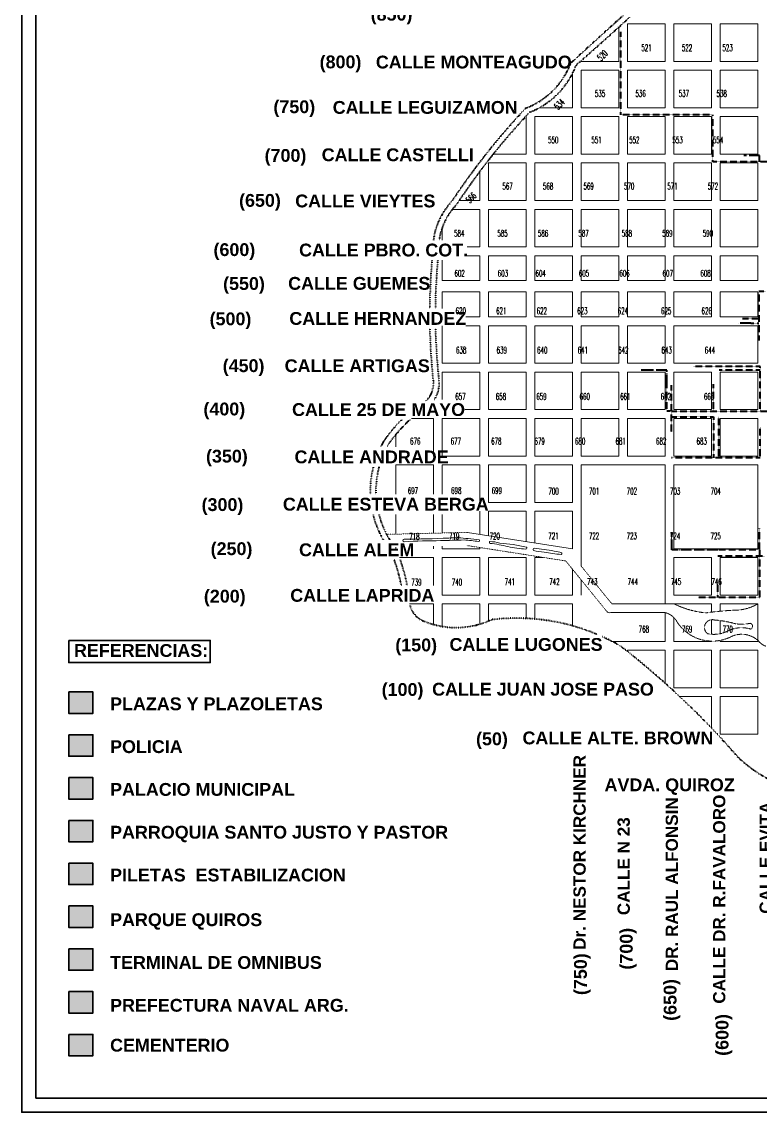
# Model space of a CAD drawing. Header units: millimetres. Extents: x 35648 to 65438, y -2675 to 1559.
# Drawn here: x 59615 to 61304, y -2675 to -182 of the extents above; entities that cross this region are included whole.
import ezdxf

# ---------------------------------------------------------------- set-up
doc = ezdxf.new("R2010")
doc.units = ezdxf.units.MM
doc.header["$MEASUREMENT"] = 0
for name, pattern in [('ACAD_ISO04W100', [30, 24, -3, 0, -3]), ('DOT', [0.25, 0, -0.25]), ('HIDDEN', [0.375, 0.25, -0.125]), ('TRAZOS2', [9.525, 6.35, -3.175])]:
    doc.linetypes.add(name, pattern=pattern)
for name, color, linetype, lineweight in [('AGUA 2006', 21, 'Continuous', 35), ('GAS NUEVO 2016', 140, 'TRAZOS2', 40), ('GAS NUEVO 2017', 181, 'TRAZOS2', 40), ('GAS_1', 160, 'Continuous', 40), ('GAS_2', 84, 'Continuous', 40), ('GAS_NUEVO 2015', 234, 'TRAZOS2', 40), ('Manzanas', 7, 'Continuous', 13)]:
    doc.layers.add(name, color=color, linetype=linetype, lineweight=lineweight)
doc.layers.add('GAS_3', color=21, linetype='TRAZOS2', lineweight=40, true_color=0xffab57)
for name, color, linetype in [('NOMBRES DE CALLES', 7, 'Continuous'), ('Numeros de Manzanas', 7, 'Continuous'), ('Río y Arroyo', 7, 'Continuous')]:
    doc.layers.add(name, color=color, linetype=linetype)
doc.styles.add('ROMANS', font='romans', dxfattribs={"width": 0.5, "height": 50})
doc.styles.add('SANSSERIFBOLD', font='sasb____.pfb', dxfattribs={"height": 130})

msp = doc.modelspace()

# ---------------------------------------------------------------- hatches: boundary and pattern name
at = {"layer": 'AGUA 2006'}
for color, points in [(94, [(59722.3, -1714.4), (59722.3, -1763.3), (59777.8, -1763.3), (59777.8, -1714.4)]), (5, [(59722.3, -1861.2), (59777.8, -1861.2), (59777.8, -1812.3), (59722.3, -1812.3)]), (1, [(59722.3, -1910.1), (59722.3, -1959.1), (59777.8, -1959.1), (59777.8, -1910.1)]), (2, [(59722.3, -2008), (59722.3, -2056.9), (59777.8, -2056.9), (59777.8, -2008)]), (253, [(59777.8, -2105.9), (59722.3, -2105.9), (59722.3, -2154.8), (59777.8, -2154.8)]), (6, [(59777.8, -2203.7), (59722.3, -2203.7), (59722.3, -2252.7), (59777.8, -2252.7)]), (7, [(59777.8, -2301.6), (59722.3, -2301.6), (59722.3, -2350.5), (59777.8, -2350.5)]), (22, [(59777.8, -2399.5), (59722.3, -2399.5), (59722.3, -2448.4), (59777.8, -2448.4)]), (21, [(59777.8, -2497.3), (59722.3, -2497.3), (59722.3, -2546.3), (59777.8, -2546.3)])]:
    msp.add_hatch(color=color, dxfattribs=at).paths.add_polyline_path(points)

# ---------------------------------------------------------------- linework, layer by layer
at = {"layer": 'AGUA 2006', "color": 94}
for p in [(59646.9, 1514.1), (65407.6, -2642.8)]:
    msp.add_line(p, (59646.9, -2642.8), dxfattribs=at)
for points in [[(59614.9, 1559.1), (65438.2, 1559.1), (65438.2, -2675.2), (59614.9, -2675.2)], [(59722.3, -1596.4), (60046.1, -1596.4), (60046.1, -1647.2), (59722.3, -1647.2)], [(59722.3, -1714.4), (59777.8, -1714.4), (59777.8, -1763.3), (59722.3, -1763.3)]]:
    msp.add_lwpolyline(points, close=True, dxfattribs=at)
at = {"layer": 'AGUA 2006', "color": 5}
msp.add_lwpolyline([(59722.3, -1812.3), (59777.8, -1812.3), (59777.8, -1861.2), (59722.3, -1861.2)], close=True, dxfattribs=at)
msp.add_lwpolyline([(59722.3, -1812.3), (59777.8, -1812.3), (59777.8, -1861.2), (59722.3, -1861.2)], close=True, dxfattribs=at)
at = {"layer": 'AGUA 2006', "color": 1}
msp.add_lwpolyline([(59722.3, -1910.1), (59777.8, -1910.1), (59777.8, -1959.1), (59722.3, -1959.1)], close=True, dxfattribs=at)
msp.add_lwpolyline([(59722.3, -1910.1), (59777.8, -1910.1), (59777.8, -1959.1), (59722.3, -1959.1)], close=True, dxfattribs=at)
at = {"layer": 'AGUA 2006', "color": 2}
msp.add_lwpolyline([(59722.3, -2008), (59777.8, -2008), (59777.8, -2056.9), (59722.3, -2056.9)], close=True, dxfattribs=at)
msp.add_lwpolyline([(59722.3, -2008), (59777.8, -2008), (59777.8, -2056.9), (59722.3, -2056.9)], close=True, dxfattribs=at)
at = {"layer": 'AGUA 2006', "color": 253}
for points in [[(59722.3, -2105.9), (59777.8, -2105.9), (59777.8, -2154.8), (59722.3, -2154.8)], [(59722.3, -2301.6), (59777.8, -2301.6), (59777.8, -2350.5), (59722.3, -2350.5)], [(59722.3, -2399.5), (59777.8, -2399.5), (59777.8, -2448.4), (59722.3, -2448.4)]]:
    msp.add_lwpolyline(points, close=True, dxfattribs=at)
at = {"layer": 'AGUA 2006', "color": 6}
msp.add_lwpolyline([(59722.3, -2203.7), (59777.8, -2203.7), (59777.8, -2252.7), (59722.3, -2252.7)], close=True, dxfattribs=at)
at = {"layer": 'AGUA 2006', "color": 21}
msp.add_lwpolyline([(59722.3, -2497.3), (59777.8, -2497.3), (59777.8, -2546.3), (59722.3, -2546.3)], close=True, dxfattribs=at)
at = {"layer": 'GAS NUEVO 2016', "linetype": 'ACAD_ISO04W100', "lineweight": 40}
msp.add_line((61282.4, -871.3), (61255.2, -871.3), dxfattribs=at)
at = {"layer": 'GAS NUEVO 2017', "linetype": 'ACAD_ISO04W100', "lineweight": 40}
for p, q in [((61302.5, -487.4), (61266.9, -487.4)), ((61302.5, -502), (61302.5, -487.4)), ((61101.9, -1389.7), (61101.9, -1349.1))]:
    msp.add_line(p, q, dxfattribs=at)
at = {"layer": 'GAS_1', "color": 5, "linetype": 'HIDDEN', "lineweight": 40}
for p, q in [((61303.6, -1179.3), (61101.4, -1179.3)), ((61314.1, -1403.5), (61207, -1403.5))]:
    msp.add_line(p, q, dxfattribs=at)
at = {"layer": 'GAS_2', "color": 105, "linetype": 'HIDDEN', "lineweight": 40}
for p, q in [((60985.1, -394.5), (60985.1, -205.1)), ((61195.5, -394.5), (60985.1, -394.5)), ((61195.5, -502), (61195.5, -394.5)), ((61724.9, -502), (61195.5, -502)), ((61316.4, -798.4), (61301.2, -798.4))]:
    msp.add_line(p, q, dxfattribs=at)
at = {"layer": 'GAS_3', "color": 31, "linetype": 'HIDDEN', "lineweight": 40, "true_color": 0xffb366}
for p, q in [((61301.2, -798.4), (61301.2, -910.6)), ((61301.2, -860.8), (61263.5, -860.8)), ((61282.4, -871.3), (61301.2, -871.3)), ((61303.6, -970.4), (61151.2, -970.4)), ((61303.6, -1072.2), (61303.6, -970.4)), ((61303.6, -978.9), (61209.9, -978.9)), ((61090.3, -1072.2), (61090.3, -1012.8)), ((61101.4, -1119.9), (61101.4, -1012.5)), ((61197.2, -1072.2), (61197.2, -1010.2)), ((61101.4, -1072.2), (61090.3, -1072.2)), ((61101.4, -1072.2), (61408.9, -1072.2)), ((61101.4, -1085.1), (61197.2, -1085.1)), ((61197.2, -1085.1), (61197.2, -1179.3)), ((61209, -1179.3), (61209, -1085.1)), ((61303.6, -1179.3), (61303.6, -1108.8)), ((61302.6, -1389.7), (61302.6, -1340.3)), ((61302.6, -1389.7), (61207, -1389.7)), ((61302.6, -1389.7), (61302.6, -1498.5)), ((61207.4, -1498.5), (61207.4, -1467.9)), ((61302.6, -1498.5), (61162.6, -1498.5))]:
    msp.add_line(p, q, dxfattribs=at)
at = {"layer": 'GAS_3', "color": 31, "linetype": 'HIDDEN', "lineweight": -3, "true_color": 0xffb366}
for p, q in [((61296.4, -860.8), (61301.2, -860.8)), ((61300.4, -978.9), (61303.6, -978.9)), ((61106.6, -1085.1), (61101.4, -1085.1)), ((61209, -1174.8), (61209, -1179.3)), ((61207.4, -1492.9), (61207.4, -1498.5))]:
    msp.add_line(p, q, dxfattribs=at)
at = {"layer": 'GAS_NUEVO 2015', "linetype": 'ACAD_ISO04W100', "lineweight": 40}
for p, q in [((61040.3, -978.9), (61031.7, -978.9)), ((61090.3, -978.9), (61040.3, -978.9)), ((61090.3, -1012.8), (61090.3, -978.9)), ((61207, -1389.7), (61101.9, -1389.7))]:
    msp.add_line(p, q, dxfattribs=at)
at = {"layer": 'Manzanas'}
for p, q in [((60980.7, -194.1), (60980.7, -272.8)), ((61000.7, -186.8), (61086.7, -186.8)), ((61000.7, -186.8), (61000.7, -272.8)), ((61082.3, -186.8), (61086.7, -186.8)), ((61086.7, -186.8), (61086.7, -272.8)), ((61106.7, -186.8), (61106.7, -272.8)), ((61106.7, -186.8), (61192.7, -186.8)), ((61192.7, -186.8), (61192.7, -272.8)), ((61212.7, -186.8), (61298.7, -186.8)), ((61212.7, -186.8), (61212.7, -272.8)), ((61298.7, -186.8), (61298.7, -272.8)), ((60894.7, -272.8), (60980.7, -272.8)), ((61000.7, -272.8), (61086.7, -272.8)), ((61106.7, -272.8), (61192.7, -272.8)), ((61212.7, -272.8), (61298.7, -272.8)), ((60894.7, -292.8), (60894.7, -378.8)), ((60894.7, -292.8), (60980.7, -292.8)), ((60974.1, -292.8), (60980.7, -292.8)), ((60980.7, -292.8), (60980.7, -378.8)), ((61000.7, -292.8), (61086.7, -292.8)), ((61000.7, -292.8), (61000.7, -378.8)), ((61086.7, -292.8), (61086.7, -378.8)), ((61106.7, -292.8), (61106.7, -378.8)), ((61106.7, -292.8), (61192.7, -292.8)), ((61192.7, -292.8), (61192.7, -378.8)), ((61212.7, -292.8), (61212.7, -378.8)), ((61212.7, -292.8), (61298.7, -292.8)), ((61298.7, -292.8), (61298.7, -378.8)), ((60874.7, -300.2), (60874.7, -378.8)), ((60768.7, -398.8), (60768.7, -484.8)), ((60788.7, -398.8), (60788.7, -484.8)), ((60788.7, -398.8), (60874.7, -398.8)), ((60798.1, -378.8), (60874.7, -378.8)), ((60874.7, -398.8), (60874.7, -484.8)), ((60894.7, -378.8), (60980.7, -378.8)), ((60894.7, -398.8), (60894.7, -484.8)), ((60894.7, -398.8), (60980.7, -398.8)), ((60908.1, -378.8), (60980.7, -378.8)), ((60980.7, -398.8), (60980.7, -484.8)), ((61000.7, -378.8), (61086.7, -378.8)), ((61000.7, -398.8), (61086.7, -398.8)), ((61000.7, -398.8), (61000.7, -484.8)), ((61086.7, -398.8), (61086.7, -484.8)), ((61106.7, -378.8), (61192.7, -378.8)), ((61106.7, -398.8), (61106.7, -484.8)), ((61106.7, -398.8), (61192.7, -398.8)), ((61192.7, -398.8), (61192.7, -484.8)), ((61212.7, -378.8), (61298.7, -378.8)), ((61212.7, -398.8), (61298.7, -398.8)), ((61212.7, -398.8), (61212.7, -484.8)), ((61298.7, -398.8), (61298.7, -484.8)), ((60874.7, -425.6), (60874.7, -484.8)), ((60693.3, -484.8), (60768.7, -484.8)), ((60788.7, -484.8), (60874.7, -484.8)), ((60815.5, -484.8), (60874.7, -484.8)), ((60894.7, -484.8), (60980.7, -484.8)), ((61000.7, -484.8), (61086.7, -484.8)), ((61106.7, -484.8), (61192.7, -484.8)), ((61212.7, -484.8), (61298.7, -484.8)), ((60682.7, -504.8), (60682.7, -590.8)), ((60682.7, -504.8), (60768.7, -504.8)), ((60768.7, -504.8), (60768.7, -590.8)), ((60788.7, -504.8), (60788.7, -590.8)), ((60788.7, -504.8), (60874.7, -504.8)), ((60874.7, -504.8), (60874.7, -590.8)), ((60894.7, -504.8), (60894.7, -590.8)), ((60894.7, -504.8), (60980.7, -504.8)), ((60980.7, -504.8), (60980.7, -590.8)), ((61000.7, -504.8), (61000.7, -590.8)), ((61000.7, -504.8), (61086.7, -504.8)), ((61086.7, -504.8), (61086.7, -590.8)), ((61106.7, -504.8), (61106.7, -590.8)), ((61106.7, -504.8), (61192.7, -504.8)), ((61192.7, -504.8), (61192.7, -590.8)), ((61212.7, -504.8), (61212.7, -590.8)), ((61212.7, -504.8), (61298.7, -504.8)), ((61298.7, -504.8), (61298.7, -590.8)), ((60662.7, -524.1), (60662.7, -590.8)), ((60682.7, -561.2), (60682.7, -590.8)), ((60615.3, -590.8), (60662.7, -590.8)), ((60682.7, -590.8), (60768.7, -590.8)), ((60788.7, -590.8), (60874.7, -590.8)), ((60894.7, -590.8), (60980.7, -590.8)), ((61000.7, -590.8), (61086.7, -590.8)), ((61106.7, -590.8), (61192.7, -590.8)), ((61212.7, -590.8), (61298.7, -590.8)), ((60600, -610.8), (60662.7, -610.8)), ((60662.7, -610.8), (60662.7, -696.8)), ((60682.7, -610.8), (60768.7, -610.8)), ((60682.7, -610.8), (60682.7, -696.8)), ((60768.7, -610.8), (60768.7, -696.8)), ((60788.7, -610.8), (60788.7, -696.8)), ((60788.7, -610.8), (60874.7, -610.8)), ((60874.7, -610.8), (60874.7, -696.8)), ((60894.7, -610.8), (60894.7, -696.8)), ((60894.7, -610.8), (60980.7, -610.8)), ((60980.7, -610.8), (60980.7, -696.8)), ((61000.7, -610.8), (61086.7, -610.8)), ((61000.7, -610.8), (61000.7, -696.8)), ((61086.7, -610.8), (61086.7, -696.8)), ((61106.7, -610.8), (61106.7, -696.8)), ((61106.7, -610.8), (61192.7, -610.8)), ((61192.7, -610.8), (61192.7, -696.8)), ((61212.7, -610.8), (61298.7, -610.8)), ((61212.7, -610.8), (61212.7, -696.8)), ((61298.7, -610.8), (61298.7, -696.8)), ((60576.7, -652.5), (60576.7, -681.1)), ((60634, -696.8), (60662.7, -696.8)), ((60682.7, -696.8), (60768.7, -696.8)), ((60788.7, -696.8), (60874.7, -696.8)), ((60894.7, -696.8), (60980.7, -696.8)), ((61000.7, -696.8), (61086.7, -696.8)), ((61106.7, -696.8), (61192.7, -696.8)), ((61212.7, -696.8), (61298.7, -696.8)), ((60634, -716.8), (60662.7, -716.8)), ((60662.7, -716.8), (60662.7, -773.8)), ((60682.7, -716.8), (60768.7, -716.8)), ((60682.7, -716.8), (60682.7, -773.8)), ((60768.7, -716.8), (60768.7, -773.8)), ((60788.7, -716.8), (60874.7, -716.8)), ((60788.7, -716.8), (60788.7, -773.8)), ((60874.7, -716.8), (60874.7, -773.8)), ((60894.7, -716.8), (60894.7, -773.8)), ((60894.7, -716.8), (60980.7, -716.8)), ((60980.7, -716.8), (60980.7, -773.8)), ((61000.7, -716.8), (61086.7, -716.8)), ((61000.7, -716.8), (61000.7, -773.8)), ((61086.7, -716.8), (61086.7, -773.8)), ((61106.7, -716.8), (61192.7, -716.8)), ((61106.7, -716.8), (61106.7, -773.8)), ((61192.7, -716.8), (61192.7, -773.8)), ((61212.7, -716.8), (61298.7, -716.8)), ((61212.7, -716.8), (61212.7, -773.8)), ((61298.7, -716.8), (61298.7, -773.8)), ((60576.7, -727.1), (60576.7, -773.8)), ((60576.7, -773.8), (60662.7, -773.8)), ((60682.7, -773.8), (60768.7, -773.8)), ((60788.7, -773.8), (60874.7, -773.8)), ((60894.7, -773.8), (60980.7, -773.8)), ((61000.7, -773.8), (61086.7, -773.8)), ((61106.7, -773.8), (61192.7, -773.8)), ((61212.7, -773.8), (61298.7, -773.8)), ((60576.7, -799.8), (60662.7, -799.8)), ((60576.7, -799.8), (60576.7, -837.4)), ((60662.7, -799.8), (60662.7, -856.8)), ((60682.7, -799.8), (60768.7, -799.8)), ((60682.7, -799.8), (60682.7, -856.8)), ((60768.7, -799.8), (60768.7, -856.8)), ((60788.7, -799.8), (60788.7, -856.8)), ((60788.7, -799.8), (60874.7, -799.8)), ((60874.7, -799.8), (60874.7, -856.8)), ((60894.7, -799.8), (60894.7, -856.8)), ((60894.7, -799.8), (60980.7, -799.8)), ((60980.7, -799.8), (60980.7, -856.8)), ((61000.7, -799.8), (61086.7, -799.8)), ((61000.7, -799.8), (61000.7, -856.8)), ((61086.7, -799.8), (61086.7, -856.8)), ((61106.7, -799.8), (61192.7, -799.8)), ((61106.7, -799.8), (61106.7, -856.8)), ((61192.7, -799.8), (61192.7, -856.8)), ((61212.7, -799.8), (61298.7, -799.8)), ((61212.7, -799.8), (61212.7, -856.8)), ((61298.7, -799.8), (61298.7, -856.8)), ((60630.8, -856.8), (60662.7, -856.8)), ((60682.7, -856.8), (60768.7, -856.8)), ((60788.7, -856.8), (60874.7, -856.8)), ((60894.7, -856.8), (60980.7, -856.8)), ((61000.7, -856.8), (61086.7, -856.8)), ((61106.7, -856.8), (61192.7, -856.8)), ((61212.7, -856.8), (61298.7, -856.8)), ((60576.7, -876.8), (60576.7, -962.8)), ((60630.8, -876.8), (60662.7, -876.8)), ((60662.7, -876.8), (60662.7, -962.8)), ((60682.7, -876.8), (60682.7, -962.8)), ((60682.7, -876.8), (60768.7, -876.8)), ((60768.7, -876.8), (60768.7, -962.8)), ((60788.7, -876.8), (60788.7, -962.8)), ((60788.7, -876.8), (60874.7, -876.8)), ((60874.7, -876.8), (60874.7, -962.8)), ((60894.7, -876.8), (60894.7, -962.8)), ((60894.7, -876.8), (60980.7, -876.8)), ((60980.7, -876.8), (60980.7, -962.8)), ((61000.7, -876.8), (61086.7, -876.8)), ((61000.7, -876.8), (61000.7, -962.8)), ((61086.7, -876.8), (61086.7, -962.8)), ((61106.7, -876.8), (61106.7, -962.8)), ((61106.7, -876.8), (61298.7, -876.8)), ((61298.7, -876.8), (61298.7, -962.8)), ((60576.7, -962.8), (60662.7, -962.8)), ((60682.7, -962.8), (60768.7, -962.8)), ((60788.7, -962.8), (60874.7, -962.8)), ((60894.7, -962.8), (60980.7, -962.8)), ((61000.7, -962.8), (61086.7, -962.8)), ((61106.7, -962.8), (61298.7, -962.8)), ((60576.7, -982.8), (60576.7, -1045.8)), ((60576.7, -982.8), (60662.7, -982.8)), ((60662.7, -982.8), (60662.7, -1068.8)), ((60682.7, -982.8), (60682.7, -1068.8)), ((60682.7, -982.8), (60768.7, -982.8)), ((60768.7, -982.8), (60768.7, -1068.8)), ((60788.7, -982.8), (60788.7, -1068.8)), ((60788.7, -982.8), (60874.7, -982.8)), ((60874.7, -982.8), (60874.7, -1068.8)), ((60894.7, -982.8), (60980.7, -982.8)), ((60894.7, -982.8), (60894.7, -1068.8)), ((60980.7, -982.8), (60980.7, -1068.8)), ((61000.7, -982.8), (61000.7, -1068.8)), ((61000.7, -982.8), (61086.7, -982.8)), ((61086.7, -982.8), (61086.7, -1068.8)), ((61106.7, -982.8), (61106.7, -1068.8)), ((61106.7, -982.8), (61106.7, -1068.8)), ((61106.7, -982.8), (61192.7, -982.8)), ((61192.7, -982.8), (61192.7, -1068.8)), ((61212.7, -982.8), (61212.7, -1068.8)), ((61212.7, -982.8), (61298.7, -982.8)), ((61298.7, -982.8), (61298.7, -1068.8)), ((60628, -1068.8), (60662.7, -1068.8)), ((60682.7, -1068.8), (60768.7, -1068.8)), ((60788.7, -1068.8), (60874.7, -1068.8)), ((60894.7, -1068.8), (60980.7, -1068.8)), ((61000.7, -1068.8), (61086.7, -1068.8)), ((61106.7, -1068.8), (61192.7, -1068.8)), ((61212.7, -1068.8), (61298.7, -1068.8)), ((60506.7, -1088.8), (60556.7, -1088.8)), ((60556.7, -1088.8), (60556.7, -1174.8)), ((60576.7, -1088.8), (60576.7, -1174.8)), ((60576.7, -1088.8), (60662.7, -1088.8)), ((60662.7, -1088.8), (60662.7, -1174.8)), ((60682.7, -1088.8), (60768.7, -1088.8)), ((60682.7, -1088.8), (60682.7, -1174.8)), ((60768.7, -1088.8), (60768.7, -1174.8)), ((60788.7, -1088.8), (60788.7, -1174.8)), ((60788.7, -1088.8), (60874.7, -1088.8)), ((60874.7, -1088.8), (60874.7, -1174.8)), ((60894.7, -1088.8), (60980.7, -1088.8)), ((60894.7, -1088.8), (60894.7, -1174.8)), ((60980.7, -1088.8), (60980.7, -1174.8)), ((61000.7, -1088.8), (61000.7, -1174.8)), ((61000.7, -1088.8), (61086.7, -1088.8)), ((61086.7, -1088.8), (61086.7, -1174.8)), ((61106.7, -1088.8), (61106.7, -1174.8)), ((61106.7, -1088.8), (61106.7, -1174.8)), ((61106.7, -1088.8), (61192.7, -1088.8)), ((61192.7, -1088.8), (61192.7, -1174.8)), ((61212.7, -1088.8), (61298.7, -1088.8)), ((61212.7, -1088.8), (61212.7, -1174.8)), ((61298.7, -1088.8), (61298.7, -1174.8)), ((60470.7, -1125.4), (60470.7, -1154)), ((60470.7, -1194.8), (60470.7, -1262.2)), ((60470.7, -1194.8), (60556.7, -1194.8)), ((60556.7, -1194.8), (60556.7, -1262.2)), ((60576.7, -1174.8), (60662.7, -1174.8)), ((60576.7, -1194.8), (60576.7, -1262.2)), ((60576.7, -1194.8), (60662.7, -1194.8)), ((60662.7, -1194.8), (60662.7, -1280.8)), ((60682.7, -1174.8), (60768.7, -1174.8)), ((60682.7, -1194.8), (60682.7, -1280.8)), ((60682.7, -1194.8), (60768.7, -1194.8)), ((60768.7, -1194.8), (60768.7, -1280.8)), ((60788.7, -1174.8), (60874.7, -1174.8)), ((60788.7, -1194.8), (60788.7, -1280.8)), ((60788.7, -1194.8), (60874.7, -1194.8)), ((60874.7, -1194.8), (60874.7, -1280.8)), ((60894.7, -1174.8), (60980.7, -1174.8)), ((60894.7, -1194.8), (61086.7, -1194.8)), ((60894.7, -1194.8), (60894.7, -1426.8)), ((60894.7, -1194.8), (60980.7, -1194.8)), ((61000.7, -1174.8), (61086.7, -1174.8)), ((61086.7, -1194.8), (61086.7, -1512.8)), ((61106.7, -1174.8), (61192.7, -1174.8)), ((61106.7, -1194.8), (61106.7, -1386.8)), ((61106.7, -1194.8), (61106.7, -1386.8)), ((61106.7, -1194.8), (61298.7, -1194.8)), ((61212.7, -1174.8), (61298.7, -1174.8)), ((61212.7, -1194.8), (61298.7, -1194.8)), ((61298.7, -1194.8), (61298.7, -1386.8)), ((60682.7, -1280.8), (60768.7, -1280.8)), ((60788.7, -1280.8), (60874.7, -1280.8)), ((60470.7, -1308.3), (60470.7, -1353.5)), ((60556.7, -1308.3), (60556.7, -1351.3)), ((60576.7, -1308.3), (60576.7, -1350.8)), ((60662.7, -1300.8), (60662.7, -1353.7)), ((60682.7, -1300.8), (60768.7, -1300.8)), ((60682.7, -1300.8), (60682.7, -1356.9)), ((60768.7, -1300.8), (60768.7, -1370.3)), ((60788.7, -1300.8), (60788.7, -1373.4)), ((60788.7, -1300.8), (60874.7, -1300.8)), ((60874.7, -1300.8), (60874.7, -1386.8)), ((60894.7, -1300.8), (60894.7, -1386.8)), ((61086.7, -1300.8), (61086.7, -1386.8)), ((61106.7, -1300.8), (61106.7, -1386.8)), ((61298.7, -1300.8), (61298.7, -1386.8)), ((60470.7, -1383.5), (60470.7, -1386.8)), ((60556.7, -1381.3), (60556.7, -1386.8)), ((60576.7, -1380.8), (60576.7, -1386.8)), ((60576.7, -1386.8), (60662.7, -1386.8)), ((60662.7, -1384.1), (60662.7, -1386.8)), ((61106.7, -1386.8), (61298.7, -1386.8)), ((61212.7, -1386.8), (61298.7, -1386.8)), ((60478.8, -1406.8), (60556.7, -1406.8)), ((60556.7, -1406.8), (60556.7, -1470.7)), ((60576.7, -1406.8), (60576.7, -1492.8)), ((60576.7, -1406.8), (60662.7, -1406.8)), ((60662.7, -1406.8), (60662.7, -1492.8)), ((60682.7, -1406.8), (60682.7, -1492.8)), ((60682.7, -1406.8), (60768.7, -1406.8)), ((60768.7, -1406.8), (60768.7, -1492.8)), ((60788.7, -1406.8), (60788.7, -1492.8)), ((60788.7, -1406.8), (60808.3, -1406.8)), ((60894.7, -1406.8), (60894.7, -1426.8)), ((61086.7, -1406.8), (61086.7, -1492.8)), ((61106.7, -1406.8), (61106.7, -1492.8)), ((61106.7, -1406.8), (61192.7, -1406.8)), ((61192.7, -1406.8), (61192.7, -1492.8)), ((61212.7, -1406.8), (61212.7, -1492.8)), ((61212.7, -1406.8), (61298.7, -1406.8)), ((61298.7, -1406.8), (61298.7, -1492.8)), ((60874.7, -1433.9), (60874.7, -1492.8)), ((60894.7, -1458.5), (60894.7, -1492.8)), ((60576.7, -1492.8), (60662.7, -1492.8)), ((60682.7, -1492.8), (60768.7, -1492.8)), ((60788.7, -1492.8), (60874.7, -1492.8)), ((61106.7, -1492.8), (61192.7, -1492.8)), ((61212.7, -1492.8), (61298.7, -1492.8)), ((60501.9, -1512.8), (60556.7, -1512.8)), ((60556.7, -1512.8), (60556.7, -1559.9)), ((60576.7, -1512.8), (60662.7, -1512.8)), ((60576.7, -1512.8), (60576.7, -1564.3)), ((60662.7, -1512.8), (60662.7, -1559.1)), ((60682.7, -1512.8), (60768.7, -1512.8)), ((60682.7, -1512.8), (60682.7, -1551.9)), ((60768.7, -1512.8), (60768.7, -1546.2)), ((60788.7, -1512.8), (60788.7, -1547.5)), ((60788.7, -1512.8), (60874.7, -1512.8)), ((60874.7, -1512.8), (60874.7, -1563.2)), ((60964.8, -1512.8), (61192.7, -1512.8)), ((61192.7, -1512.8), (61192.7, -1531.8)), ((61212.7, -1512.8), (61298.7, -1512.8)), ((61212.7, -1512.8), (61212.7, -1529.7)), ((61298.7, -1512.8), (61298.7, -1598.8)), ((60962, -1532.8), (61086.7, -1532.8)), ((61086.7, -1532.8), (61086.7, -1598.8)), ((61086.7, -1532.8), (61086.7, -1598.8)), ((61106.7, -1544.4), (61106.7, -1598.8)), ((61192.7, -1549.1), (61192.7, -1582.4)), ((61212.7, -1551.2), (61212.7, -1581.1)), ((60965.3, -1598.8), (61086.7, -1598.8)), ((60965.3, -1598.8), (60980.7, -1598.8)), ((61000.7, -1618.8), (61086.7, -1618.8)), ((61000.7, -1618.8), (61000.7, -1622)), ((61086.7, -1618.8), (61086.7, -1694.4)), ((61106.7, -1598.8), (61192.7, -1598.8)), ((61106.7, -1618.8), (61106.7, -1704.8)), ((61106.7, -1618.8), (61192.7, -1618.8)), ((61192.7, -1598), (61192.7, -1598.8)), ((61192.7, -1618.8), (61192.7, -1704.8)), ((61212.7, -1596.3), (61212.7, -1598.8)), ((61212.7, -1598.8), (61298.7, -1598.8)), ((61212.7, -1618.8), (61298.7, -1618.8)), ((61212.7, -1618.8), (61212.7, -1704.8)), ((61298.7, -1618.8), (61298.7, -1704.8)), ((61106.7, -1704.8), (61192.7, -1704.8)), ((61212.7, -1704.8), (61298.7, -1704.8)), ((61119.9, -1724.8), (61192.7, -1724.8)), ((61192.7, -1724.8), (61192.7, -1797)), ((61212.7, -1724.8), (61212.7, -1810.8)), ((61212.7, -1724.8), (61298.7, -1724.8)), ((61298.7, -1724.8), (61298.7, -1810.8)), ((61212.7, -1810.8), (61298.7, -1810.8))]:
    msp.add_line(p, q, dxfattribs=at)
at = {"layer": 'Manzanas', "linetype": 'DOT'}
for p, q in [((60634.7, -1349.4), (60449.4, -1354)), ((60632.8, -1379.4), (60859.1, -1414.7)), ((60859.1, -1414.7), (60953.2, -1530.3)), ((60894.7, -1426.8), (60964.7, -1512.8))]:
    msp.add_line(p, q, dxfattribs=at)
at = {"layer": 'Manzanas', "linetype": 'Continuous'}
msp.add_line((60634.7, -1349.4), (60874.7, -1386.8), dxfattribs=at)
at = {"layer": 'Manzanas', "linetype": 'HIDDEN'}
msp.add_line((60964.7, -1512.8), (60964.8, -1512.8), dxfattribs=at)
at = {"layer": 'Manzanas', "linetype": 'Continuous'}
for centre, radius, start, end in [((60489.7, -1367.8), 2.93, 95.8671, 264.1329), ((60497.8, 507.4), 1872.2, 269.744, 272.8732), ((60596.2, -3637.3), 2269.1, 90.5887, 92.6971), ((54758.4, 212776.8), 214224, 271.555325, 271.569664), ((60608.3, -1568.4), 206.5, 82.3412, 94.6304), ((60612.6, -1646.7), 280.2, 80.203, 87.1581), ((60626.1, -1555.6), 192.2, 79.4084, 87.109), ((60659.4, -1368.2), 2.57, 290.789, 34.7285), ((60686.8, -1372.4), 2.29, 121.0845, 250.1679), ((60686.4, -1438.8), 68.3, 71.5183, 90.7301), ((60646.2, -1717.9), 345.6, 76.4807, 83.3928), ((60666.8, -1862.1), 489.9, 77.9391, 85.1644), ((60784.1, -1119), 269, 257.7397, 266.5809), ((60767.6, -1385), 2.53, 280.7181, 51.6069), ((60787.3, -1388.4), 2.66, 102.0822, 233.3723), ((60815.3, -1289.9), 104.9, 253.6103, 267.0915), ((60755.1, -1783), 398.4, 78.7871, 85.4336), ((60912.8, -787.2), 616.1, 260.4007, 264.0446), ((60821.4, -1482.6), 91.1, 71.5509, 82.9998), ((60846.8, -1397), 3.59, 304.8292, 14.0742), ((60959.4, -1525.1), 8.1, 219.5733, 288.5742)]:
    msp.add_arc(centre, radius, start, end, dxfattribs=at)
at = {"layer": 'Manzanas', "linetype": 'HIDDEN'}
for centre, radius, start, end in [((61198.3, -1329.3), 205, 243.4871, 264.7304), ((61244.9, -1420.9), 106.5, 267.8869, 300.3736), ((61075.6, -1575.1), 43.7, 26.3609, 75.2513), ((61309.6, -2525.6), 1000.6, 93.9365, 97.4771), ((61194.4, -1502.1), 96, 213.9384, 297.1877), ((61194.4, -1566.9), 17.9, 72.2286, 232.9251), ((61182.2, -1784.9), 235.7, 73.8177, 85.7075), ((61261.6, -1638.8), 71.4, 72.9319, 114.5341), ((61261, -1450), 109.3, 263.1328, 280.8144), ((61279.7, -1564.2), 6.98, 294.5252, 74.9675), ((61198.1, -1513.3), 69.3, 257.979, 299.2486), ((61261.6, -1638.8), 56.4, 48.8801, 114.5341), ((61329.1, -1574), 37.6, 216.3074, 251.5815)]:
    msp.add_arc(centre, radius, start, end, dxfattribs=at)
at = {"layer": 'Río y Arroyo', "color": 5, "linetype": 'DOT', "lineweight": 40}
for centre, radius, start, end in [((70648.8, -10909.4), 14445.4, 131.92323, 132.59947), ((56181.8, 5109.3), 7152.3, 311.09736, 312.41571), ((60703.6, -212.1), 179.3, 290.8581, 339.0904), ((60709.8, -216), 185.2, 291.2559, 339.5807), ((61929.2, -1475.3), 1596.9, 136.6771, 146.5057), ((61929.2, -1475.3), 1583.9, 136.6771, 146.5057), ((60713.3, -701.4), 158.1, 136.3711, 172.6362), ((60713.3, -701.4), 145.1, 136.3711, 171.9722), ((61955.5, -850.9), 1407.7, 174.954, 179.4499), ((61955.5, -850.9), 1394.7, 174.9069, 179.4448), ((61955.5, -850.9), 1407.7, 181.3226, 186.3253), ((61955.5, -850.9), 1394.7, 181.3349, 186.3253), ((60506.5, -1010.8), 50, 309.0573, 5.6759), ((60506.5, -1010.8), 63, 326.2984, 5.6759), ((60711, -1325.5), 325.7, 134.1935, 145.2192), ((60711, -1325.5), 312.7, 131.686, 145.2192), ((60617.6, -1244.6), 203.2, 148.9225, 153.5334), ((60637.4, -1254.9), 212.5, 149.519, 151.6591), ((60637.4, -1254.9), 225.5, 165.9159, 181.8596), ((60637.4, -1254.9), 212.5, 165.0349, 181.9734), ((60637.4, -1254.9), 225.5, 193.6932, 209.6413), ((60637.4, -1254.9), 212.5, 194.5488, 211.6563), ((60124.3, -1539), 365.3, 10.7749, 20.2583), ((60124.3, -1539), 378.3, 10.4004, 19.5333), ((60554.8, -1502.5), 54, 195.2565, 254.1338), ((60746.6, -2022.5), 476.8, 67.2163, 96.9257), ((60608.4, -1375.5), 191.5, 249.1031, 294.9134), ((60746.6, -2022.5), 476.8, 60.0796, 65.6037), ((59835.9, -3093), 1876.3, 40.9268, 52.26), ((61459.9, -1648.2), 298.4, 226.2671, 268.5202)]:
    msp.add_arc(centre, radius, start, end, dxfattribs=at)

# ---------------------------------------------------------------- texts
at = {"layer": 'NOMBRES DE CALLES', "linetype": 'Continuous', "style": 'SANSSERIFBOLD'}
for s, height, p in [('(850)', 29.3, (60412.9, -179.3)), ('(800)', 29.3, (60296.2, -288.4)), ('CALLE MONTEAGUDO', 29.305, (60424.8, -288.7)), ('(750)', 29.3, (60190.5, -390.9)), ('CALLE LEGUIZAMON', 29.305, (60326.1, -392.4)), ('(700)', 29.3, (60170.3, -502.2)), ('CALLE CASTELLI', 29.305, (60300.9, -500.7)), ('(650)', 29.3, (60111.9, -605)), ('CALLE VIEYTES', 29.305, (60240.3, -606.3)), ('(600)', 29.3, (60053.4, -717.6)), ('CALLE PBRO. COT.', 29.305, (60249.2, -718.5)), ('(550)', 29.3, (60075.4, -795.1)), ('CALLE GUEMES', 29.305, (60224.2, -794.7)), ('(500)', 29.3, (60044.5, -875.9)), ('CALLE HERNANDEZ', 29.305, (60226.9, -874.9)), ('(450)', 29.3, (60074.5, -982.9)), ('CALLE ARTIGAS', 29.305, (60216.2, -983.1)), ('(400)', 29.3, (60030.4, -1082)), ('CALLE 25 DE MAYO', 29.305, (60233.1, -1083.3)), ('(350)', 29.3, (60036.3, -1189.8)), ('CALLE ANDRADE', 29.305, (60238.7, -1191.5)), ('(300)', 29.3, (60026.2, -1300.6)), ('CALLE ESTEVA BERGA', 29.305, (60212.1, -1299.7)), ('(250)', 29.3, (60046.9, -1401.4)), ('CALLE ALEM', 29.3, (60249.1, -1403.9)), ('(200)', 29.3, (60031.4, -1510)), ('CALLE LAPRIDA', 29.305, (60229, -1508.1)), ('(150)', 29.3, (60469.3, -1621.5)), ('CALLE LUGONES', 29.305, (60593.2, -1620.3)), ('REFERENCIAS:', 29.305, (59734.3, -1634.1)), ('(100)', 29.3, (60438.1, -1723.3)), ('CALLE JUAN JOSE PASO', 29.305, (60553.5, -1722.7)), ('PLAZAS Y PLAZOLETAS', 29.305, (59816.9, -1756.1)), ('(50)', 29.3, (60654, -1836.2)), ('CALLE ALTE. BROWN', 29.305, (60760.2, -1834.1)), ('POLICIA', 29.3, (59816.9, -1854)), ('AVDA. QUIROZ', 29.305, (60947.9, -1941.3)), ('PALACIO MUNICIPAL', 29.305, (59816.9, -1951.8)), ('PARROQUIA SANTO JUSTO Y PASTOR', 29.305, (59816.9, -2049.7)), ('PILETAS  ESTABILIZACION', 29.305, (59816.9, -2147.6)), ('PARQUE QUIROS', 29.305, (59816.9, -2249.7)), ('TERMINAL DE OMNIBUS', 29.305, (59816.9, -2347.5)), ('PREFECTURA NAVAL ARG.', 29.305, (59816.9, -2445.4)), ('CEMENTERIO ', 29.305, (59816.9, -2536.6))]:
    msp.add_text(s, height=height, dxfattribs=at).set_placement(p)
for s, height, p in [(' Dr. NESTOR KIRCHNER', 28, (60904.8, -2314.7)), ('DR. RAUL ALFONSIN', 28, (61115.9, -2352.7)), ('CALLE DR. R.FAVALORO', 28, (61224.2, -2427.1)), ('CALLE EVITA', 28, (61330.6, -2221.5)), ('CALLE N 23', 28, (61005.7, -2224.7)), ('(700)', 29.3, (61012.3, -2349.2)), ('(750)', 29.3, (60907.5, -2407.4)), ('(650)', 29.3, (61112.5, -2466.3)), ('(600)', 29.3, (61231.4, -2546.3))]:
    msp.add_text(s, height=height, rotation=90, dxfattribs=at).set_placement(p)
at = {"layer": 'Numeros de Manzanas', "lineweight": 40, "style": 'ROMANS', "width": 0.5}
for s, p in [('  521           522           523', (61019.6, -248.8)), ('  535           536            537          538', (60913.4, -353.6)), (' 550            551          552            553           554    ', (60812.5, -459.7)), ('  567           568           569           570            571           572', (60701.8, -565.3)), (' 584            585           586           587            588           589           590', (60597.5, -673.2)), ('  602            603          604            605           606            607          608', (60592.1, -764.6)), ('   620           621           622           623           624            625           626', (60588.4, -850.5)), ('  638           639           640           641           642            643            644', (60595.7, -940.1)), ('  657           658           659            660           661           662            663', (60593.9, -1046.2)), (' 676           677           678            679           680           681           682           683', (60496.9, -1148.6)), ('  697            698           699', (60485.4, -1261.5)), ('   700           701          702            703           704', (60800.7, -1262.7)), ('718', (60501.2, -1366.5)), ('                 719           720', (60485.4, -1365.8)), ('  721           722          723            724           725', (60806.8, -1365.1)), ('739           740', (60505.8, -1470.9)), ('  741', (60706.9, -1470.1)), ('   742          743           744            745           746   ', (60802.7, -1469.6)), (' 768            769           770', (61019.8, -1578))]:
    msp.add_text(s, height=15, dxfattribs=at).set_placement(p)
for s, p in [('520', (60939.9, -272.6)), ('534', (60841.7, -384.1)), ('566', (60639.6, -598.2))]:
    msp.add_text(s, height=15, rotation=45, dxfattribs=at).set_placement(p)

doc.saveas('drawing.dxf')
